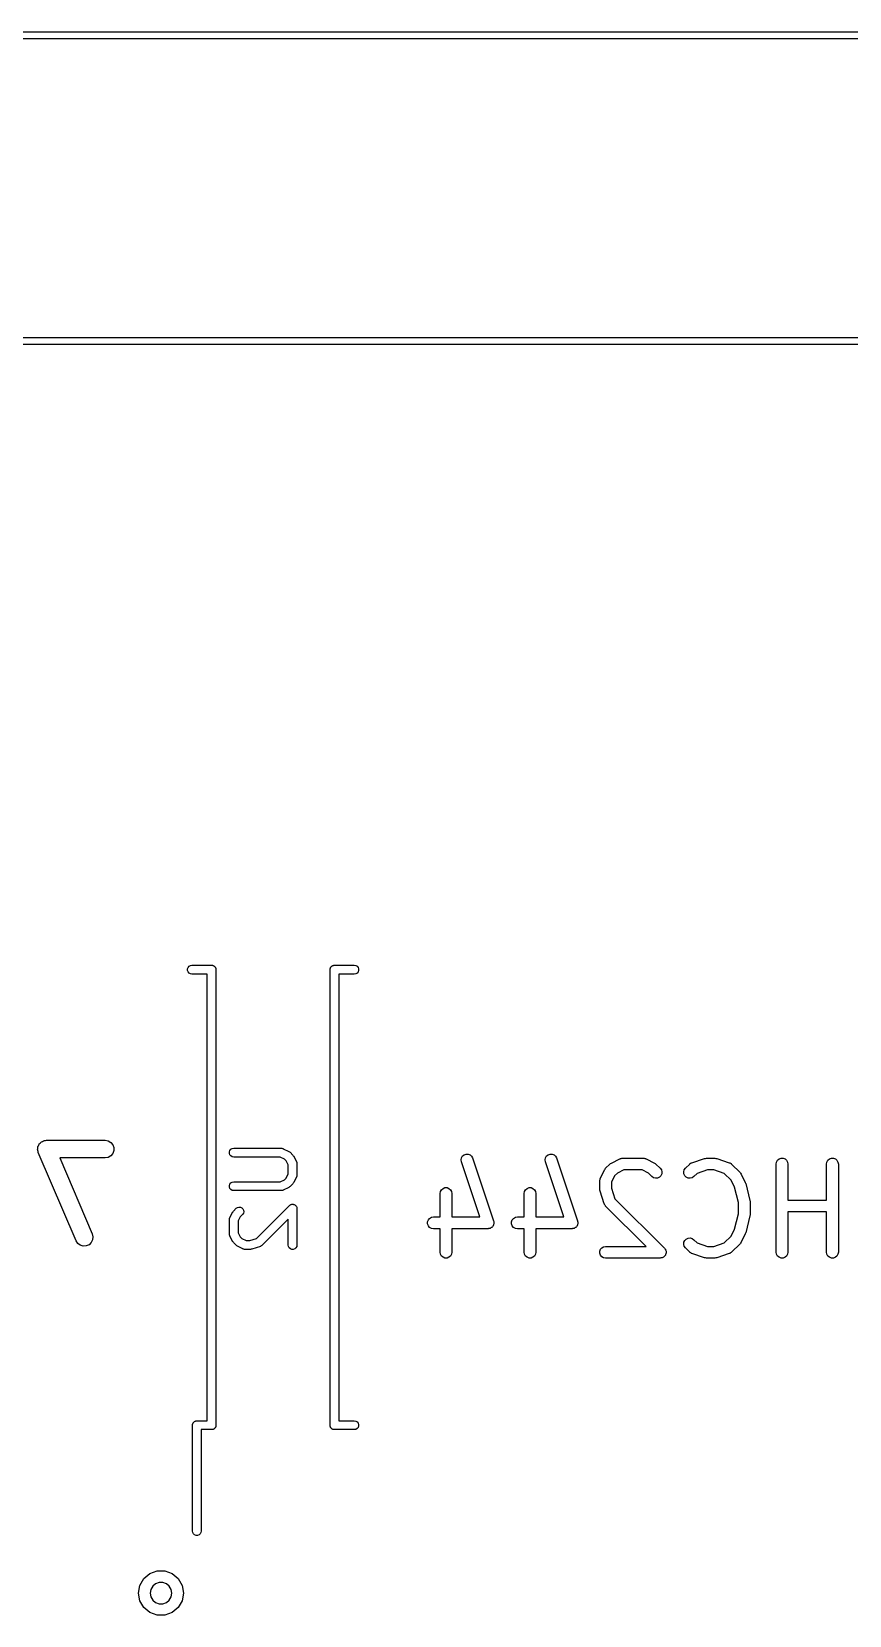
# Model space of a CAD drawing. Extents: x 120.3 to 208.4, y -129.6 to -54.3.
# Drawn here: x 168.24 to 182.14, y -81.28 to -54.34 of the extents above; entities that cross this region are included whole.
import ezdxf

# ---------------------------------------------------------------- set-up
doc = ezdxf.new("R2010")
doc.units = 0
doc.header["$MEASUREMENT"] = 0
doc.layers.add('BLACK', color=7, linetype='CONTINUOUS')

msp = doc.modelspace()

# ---------------------------------------------------------------- linework, layer by layer
at = {"layer": 'Black'}
for p, q in [((155.982, -54.3376), (204.302, -54.3376)), ((204.242, -54.4576), (156.042, -54.4576)), ((206.902, -59.6576), (155.982, -59.6576)), ((156.042, -59.5376), (206.842, -59.5376)), ((170.885, -70.28), (170.894, -70.2555)), ((170.885, -70.306), (170.885, -70.28)), ((170.894, -70.3305), (170.885, -70.306)), ((170.894, -70.2555), (170.911, -70.2355)), ((170.911, -70.2355), (170.933, -70.2225)), ((170.933, -70.2225), (170.959, -70.218)), ((170.959, -70.218), (171.294, -70.218)), ((171.294, -70.218), (171.3, -70.2191)), ((171.3, -70.2191), (171.307, -70.2191)), ((171.307, -70.2191), (171.313, -70.2214)), ((171.313, -70.2214), (171.32, -70.2225)), ((171.32, -70.2225), (171.325, -70.2258)), ((171.325, -70.2258), (171.332, -70.228)), ((171.332, -70.228), (171.337, -70.2323)), ((171.337, -70.2323), (171.342, -70.2355)), ((171.342, -70.2355), (171.346, -70.2406)), ((171.346, -70.2406), (171.351, -70.2448)), ((171.351, -70.2448), (171.355, -70.2505)), ((171.355, -70.2505), (171.359, -70.2555)), ((171.359, -70.2555), (171.361, -70.2617)), ((171.361, -70.2617), (171.364, -70.2673)), ((171.364, -70.2673), (171.366, -70.2738)), ((171.366, -70.2738), (171.368, -70.28)), ((171.368, -70.28), (171.368, -70.2865)), ((171.368, -70.2865), (171.369, -70.293)), ((171.369, -70.293), (171.369, -78.043)), ((173.309, -70.293), (173.31, -70.2865)), ((173.309, -78.043), (173.309, -70.293)), ((173.31, -70.28), (173.312, -70.2738)), ((173.31, -70.2865), (173.31, -70.28)), ((173.312, -70.2738), (173.314, -70.2673)), ((173.314, -70.2673), (173.317, -70.2617)), ((173.317, -70.2617), (173.319, -70.2555)), ((173.319, -70.2555), (173.323, -70.2505)), ((173.323, -70.2505), (173.327, -70.2448)), ((173.327, -70.2448), (173.332, -70.2406)), ((173.332, -70.2406), (173.336, -70.2355)), ((173.336, -70.2355), (173.341, -70.2323)), ((173.341, -70.2323), (173.346, -70.228)), ((173.346, -70.228), (173.353, -70.2258)), ((173.353, -70.2258), (173.358, -70.2225)), ((173.358, -70.2225), (173.365, -70.2214)), ((173.365, -70.2214), (173.371, -70.2191)), ((173.371, -70.2191), (173.378, -70.2191)), ((173.378, -70.2191), (173.384, -70.218)), ((173.384, -70.218), (173.719, -70.218)), ((173.719, -70.218), (173.745, -70.2225)), ((173.745, -70.2225), (173.767, -70.2355)), ((173.767, -70.2355), (173.784, -70.2555)), ((173.784, -70.2555), (173.793, -70.28)), ((173.793, -70.306), (173.784, -70.3305)), ((173.793, -70.28), (173.793, -70.306)), ((170.911, -70.3505), (170.894, -70.3305)), ((170.933, -70.3635), (170.911, -70.3505)), ((170.959, -70.368), (170.933, -70.3635)), ((171.219, -70.368), (170.959, -70.368)), ((171.219, -77.968), (171.219, -70.368)), ((173.719, -70.368), (173.459, -70.368)), ((173.459, -70.368), (173.459, -77.968)), ((173.745, -70.3635), (173.719, -70.368)), ((173.767, -70.3505), (173.745, -70.3635)), ((173.784, -70.3305), (173.767, -70.3505)), ((168.349, -73.2878), (168.355, -73.2716)), ((168.355, -73.2716), (168.361, -73.2647)), ((168.361, -73.2647), (168.365, -73.2567)), ((168.365, -73.2567), (168.377, -73.2449)), ((168.377, -73.2449), (168.388, -73.2317)), ((168.388, -73.2317), (168.396, -73.2272)), ((168.396, -73.2272), (168.403, -73.2211)), ((168.403, -73.2211), (168.419, -73.2143)), ((168.419, -73.2143), (168.434, -73.2056)), ((168.434, -73.2056), (168.442, -73.2041)), ((168.442, -73.2041), (168.451, -73.2005)), ((168.451, -73.2005), (168.468, -73.1996)), ((168.468, -73.1996), (168.485, -73.1966)), ((168.485, -73.1966), (169.485, -73.1966)), ((169.485, -73.1966), (169.536, -73.2056)), ((169.536, -73.2056), (169.581, -73.2317)), ((169.581, -73.2317), (169.615, -73.2716)), ((169.615, -73.2716), (169.633, -73.3205)), ((168.335, -73.3549), (168.337, -73.3378)), ((168.337, -73.3637), (168.335, -73.3549)), ((168.337, -73.3205), (168.34, -73.3121)), ((168.337, -73.3378), (168.337, -73.3205)), ((168.337, -73.3726), (168.337, -73.3637)), ((168.343, -73.3888), (168.337, -73.3726)), ((168.34, -73.3121), (168.341, -73.3032)), ((168.341, -73.3032), (168.349, -73.2878)), ((168.347, -73.4057), (168.343, -73.3888)), ((168.99, -74.9057), (168.347, -73.4057)), ((169.485, -73.4966), (168.712, -73.4966)), ((168.712, -73.4966), (169.266, -74.7875)), ((169.536, -73.4875), (169.485, -73.4966)), ((169.581, -73.4615), (169.536, -73.4875)), ((169.615, -73.4216), (169.581, -73.4615)), ((169.633, -73.3726), (169.615, -73.4216)), ((169.633, -73.3205), (169.633, -73.3726)), ((171.598, -73.3931), (171.606, -73.3686)), ((171.598, -73.4191), (171.598, -73.3931)), ((171.606, -73.4436), (171.598, -73.4191)), ((171.606, -73.3686), (171.623, -73.3486)), ((171.623, -73.4635), (171.606, -73.4436)), ((171.623, -73.3486), (171.646, -73.3356)), ((171.646, -73.4766), (171.623, -73.4635)), ((171.646, -73.3356), (171.671, -73.3311)), ((171.671, -73.4811), (171.646, -73.4766)), ((171.671, -73.3311), (172.481, -73.3311)), ((172.463, -73.4811), (171.671, -73.4811)), ((172.532, -73.5154), (172.463, -73.4811)), ((172.481, -73.3311), (172.485, -73.3318)), ((172.485, -73.3318), (172.489, -73.3316)), ((172.489, -73.3316), (172.498, -73.3341)), ((172.498, -73.3341), (172.507, -73.3356)), ((172.507, -73.3356), (172.51, -73.3378)), ((172.51, -73.3378), (172.514, -73.339)), ((172.514, -73.339), (172.61, -73.3866)), ((172.562, -73.5458), (172.532, -73.5154)), ((172.61, -73.3866), (172.619, -73.3938)), ((172.619, -73.3938), (172.629, -73.4007)), ((172.629, -73.4007), (172.677, -73.4483)), ((172.677, -73.4483), (172.684, -73.4581)), ((172.684, -73.4581), (172.691, -73.4678)), ((172.691, -73.4678), (172.738, -73.563)), ((175.538, -73.5264), (175.545, -73.4924)), ((175.543, -73.5608), (175.538, -73.5264)), ((175.545, -73.4924), (175.563, -73.4628)), ((175.563, -73.4628), (175.59, -73.4412)), ((175.59, -73.4412), (175.623, -73.4302)), ((175.623, -73.4302), (175.658, -73.4312)), ((175.658, -73.4312), (175.69, -73.4439)), ((175.69, -73.4439), (175.716, -73.467)), ((175.716, -73.467), (175.732, -73.4975)), ((175.732, -73.4975), (176.09, -74.5689)), ((176.966, -73.5264), (176.973, -73.4924)), ((176.971, -73.5608), (176.966, -73.5264)), ((176.973, -73.4924), (176.991, -73.4628)), ((176.991, -73.4628), (177.019, -73.4412)), ((177.019, -73.4412), (177.051, -73.4302)), ((177.051, -73.4302), (177.086, -73.4312)), ((177.086, -73.4312), (177.118, -73.4439)), ((177.118, -73.4439), (177.144, -73.467)), ((177.144, -73.467), (177.161, -73.4975)), ((177.161, -73.4975), (177.518, -74.5689)), ((178.093, -73.5826), (178.236, -73.5111)), ((178.236, -73.5111), (178.241, -73.5095)), ((178.241, -73.5095), (178.246, -73.5066)), ((178.246, -73.5066), (178.258, -73.5046)), ((178.258, -73.5046), (178.269, -73.5012)), ((178.269, -73.5012), (178.275, -73.5016)), ((178.275, -73.5016), (178.28, -73.5006)), ((178.28, -73.5006), (178.638, -73.5006)), ((178.638, -73.5006), (178.643, -73.5016)), ((178.643, -73.5016), (178.649, -73.5012)), ((178.649, -73.5012), (178.66, -73.5046)), ((178.66, -73.5046), (178.672, -73.5066)), ((178.672, -73.5066), (178.677, -73.5095)), ((178.677, -73.5095), (178.682, -73.5111)), ((178.682, -73.5111), (178.825, -73.5826)), ((179.463, -73.5771), (179.677, -73.5057)), ((179.677, -73.5057), (179.693, -73.5034)), ((179.693, -73.5034), (179.709, -73.5006)), ((179.709, -73.5006), (179.852, -73.5006)), ((179.852, -73.5006), (179.868, -73.5034)), ((179.868, -73.5034), (179.883, -73.5057)), ((179.883, -73.5057), (180.098, -73.5771)), ((180.901, -73.5664), (180.918, -73.5363)), ((180.918, -73.5363), (180.945, -73.514)), ((180.945, -73.514), (180.977, -73.5021)), ((180.977, -73.5021), (181.012, -73.5021)), ((181.012, -73.5021), (181.045, -73.514)), ((181.045, -73.514), (181.071, -73.5363)), ((181.071, -73.5363), (181.089, -73.5664)), ((181.758, -73.5664), (181.775, -73.5363)), ((181.775, -73.5363), (181.802, -73.514)), ((181.802, -73.514), (181.834, -73.5021)), ((181.834, -73.5021), (181.869, -73.5021)), ((181.869, -73.5021), (181.902, -73.514)), ((181.902, -73.514), (181.928, -73.5363)), ((181.928, -73.5363), (181.946, -73.5664)), ((172.596, -73.6143), (172.562, -73.5458)), ((172.562, -73.8379), (172.596, -73.7693)), ((172.596, -73.7693), (172.596, -73.6143)), ((172.738, -73.563), (172.74, -73.5672)), ((172.74, -73.5672), (172.742, -73.5709)), ((172.742, -73.8127), (172.74, -73.8164)), ((172.742, -73.5709), (172.743, -73.5796)), ((172.743, -73.804), (172.742, -73.8127)), ((172.743, -73.5796), (172.746, -73.588)), ((172.746, -73.7956), (172.743, -73.804)), ((172.746, -73.588), (172.746, -73.5923)), ((172.746, -73.5923), (172.746, -73.5966)), ((172.746, -73.5966), (172.746, -73.787)), ((172.746, -73.787), (172.746, -73.7913)), ((172.746, -73.7913), (172.746, -73.7956)), ((175.856, -74.5006), (175.543, -73.5608)), ((177.285, -74.5006), (176.971, -73.5608)), ((177.905, -73.8416), (177.977, -73.6987)), ((177.977, -73.6987), (177.986, -73.6859)), ((177.986, -73.6859), (177.995, -73.6727)), ((177.995, -73.6727), (178.067, -73.6013)), ((178.067, -73.6013), (178.08, -73.5921)), ((178.08, -73.5921), (178.093, -73.5826)), ((178.148, -73.8027), (178.095, -73.9099)), ((178.197, -73.7542), (178.148, -73.8027)), ((178.304, -73.7006), (178.197, -73.7542)), ((178.614, -73.7006), (178.304, -73.7006)), ((178.721, -73.7542), (178.614, -73.7006)), ((178.781, -73.8141), (178.721, -73.7542)), ((178.81, -73.8341), (178.781, -73.8141)), ((178.825, -73.5826), (178.838, -73.5921)), ((178.838, -73.5921), (178.851, -73.6013)), ((178.851, -73.6013), (178.923, -73.6727)), ((178.934, -73.8008), (178.909, -73.8253)), ((178.923, -73.6727), (178.942, -73.7012)), ((178.948, -73.7693), (178.934, -73.8008)), ((178.942, -73.7012), (178.951, -73.7347)), ((178.951, -73.7347), (178.948, -73.7693)), ((179.324, -73.7347), (179.333, -73.7012)), ((179.327, -73.7693), (179.324, -73.7347)), ((179.341, -73.8008), (179.327, -73.7693)), ((179.333, -73.7012), (179.353, -73.6727)), ((179.366, -73.8253), (179.341, -73.8008)), ((179.353, -73.6727), (179.424, -73.6013)), ((179.424, -73.6013), (179.429, -73.598)), ((179.429, -73.598), (179.433, -73.5937)), ((179.433, -73.5937), (179.443, -73.5881)), ((179.443, -73.5881), (179.452, -73.5814)), ((179.452, -73.5814), (179.458, -73.5799)), ((179.458, -73.5799), (179.463, -73.5771)), ((179.494, -73.8141), (179.466, -73.8341)), ((179.549, -73.7594), (179.494, -73.8141)), ((179.725, -73.7006), (179.549, -73.7594)), ((179.836, -73.7006), (179.725, -73.7006)), ((180.012, -73.7594), (179.836, -73.7006)), ((180.127, -73.8741), (180.012, -73.7594)), ((180.098, -73.5771), (180.103, -73.5799)), ((180.103, -73.5799), (180.108, -73.5814)), ((180.108, -73.5814), (180.118, -73.5881)), ((180.118, -73.5881), (180.128, -73.5937)), ((180.128, -73.5937), (180.132, -73.598)), ((180.132, -73.598), (180.137, -73.6013)), ((180.137, -73.6013), (180.28, -73.7441)), ((180.28, -73.7441), (180.289, -73.7573)), ((180.289, -73.7573), (180.298, -73.7701)), ((180.298, -73.7701), (180.37, -73.913)), ((180.895, -73.6006), (180.901, -73.5664)), ((180.895, -75.1006), (180.895, -73.6006)), ((181.089, -73.5664), (181.095, -73.6006)), ((181.095, -73.6006), (181.095, -74.2149)), ((181.752, -73.6006), (181.758, -73.5664)), ((181.752, -74.2149), (181.752, -73.6006)), ((181.946, -73.5664), (181.952, -73.6006)), ((181.952, -73.6006), (181.952, -75.1006)), ((171.598, -73.9645), (171.606, -73.94)), ((171.598, -73.9905), (171.598, -73.9645)), ((171.606, -74.015), (171.598, -73.9905)), ((171.606, -73.94), (171.623, -73.9201)), ((171.623, -74.035), (171.606, -74.015)), ((171.623, -73.9201), (171.646, -73.907)), ((171.646, -74.048), (171.623, -74.035)), ((171.646, -73.907), (171.671, -73.9025)), ((171.671, -74.0525), (171.646, -74.048)), ((171.671, -73.9025), (172.463, -73.9025)), ((172.481, -74.0525), (171.671, -74.0525)), ((172.463, -73.9025), (172.532, -73.8683)), ((172.485, -74.0518), (172.481, -74.0525)), ((172.489, -74.052), (172.485, -74.0518)), ((172.498, -74.0495), (172.489, -74.052)), ((172.507, -74.048), (172.498, -74.0495)), ((172.51, -74.0458), (172.507, -74.048)), ((172.514, -74.0446), (172.51, -74.0458)), ((172.61, -73.997), (172.514, -74.0446)), ((172.532, -73.8683), (172.562, -73.8379)), ((172.619, -73.9898), (172.61, -73.997)), ((172.629, -73.9829), (172.619, -73.9898)), ((172.677, -73.9353), (172.629, -73.9829)), ((172.684, -73.9255), (172.677, -73.9353)), ((172.691, -73.9158), (172.684, -73.9255)), ((172.738, -73.8206), (172.691, -73.9158)), ((172.74, -73.8164), (172.738, -73.8206)), ((175.18, -74.1006), (175.186, -74.0664)), ((175.186, -74.0664), (175.204, -74.0363)), ((175.204, -74.0363), (175.23, -74.014)), ((175.23, -74.014), (175.263, -74.0021)), ((175.263, -74.0021), (175.298, -74.0021)), ((175.298, -74.0021), (175.33, -74.014)), ((175.33, -74.014), (175.357, -74.0363)), ((175.357, -74.0363), (175.374, -74.0664)), ((175.374, -74.0664), (175.38, -74.1006)), ((176.609, -74.1006), (176.615, -74.0664)), ((176.615, -74.0664), (176.632, -74.0363)), ((176.632, -74.0363), (176.659, -74.014)), ((176.659, -74.014), (176.692, -74.0021)), ((176.692, -74.0021), (176.726, -74.0021)), ((176.726, -74.0021), (176.759, -74.014)), ((176.759, -74.014), (176.786, -74.0363)), ((176.786, -74.0363), (176.803, -74.0664)), ((176.803, -74.0664), (176.809, -74.1006)), ((177.895, -73.8749), (177.899, -73.8636)), ((177.896, -73.8806), (177.895, -73.8749)), ((177.895, -73.8863), (177.896, -73.8806)), ((177.895, -74.0291), (177.895, -73.8863)), ((177.897, -74.0449), (177.895, -74.0291)), ((177.9, -74.0608), (177.897, -74.0449)), ((177.899, -73.8636), (177.901, -73.8521)), ((177.971, -74.2751), (177.9, -74.0608)), ((177.901, -73.8521), (177.904, -73.8471)), ((177.904, -73.8471), (177.905, -73.8416)), ((178.095, -73.9099), (178.095, -74.0129)), ((178.095, -74.0129), (178.154, -74.1894)), ((178.843, -73.843), (178.81, -73.8341)), ((178.878, -73.84), (178.843, -73.843)), ((178.909, -73.8253), (178.878, -73.84)), ((179.397, -73.84), (179.366, -73.8253)), ((179.432, -73.843), (179.397, -73.84)), ((179.466, -73.8341), (179.432, -73.843)), ((180.186, -73.9926), (180.127, -73.8741)), ((180.252, -74.2557), (180.186, -73.9926)), ((180.37, -73.913), (180.373, -73.9235)), ((180.373, -73.9235), (180.377, -73.9335)), ((180.377, -73.9335), (180.449, -74.2192)), ((171.714, -74.3531), (171.735, -74.3381)), ((171.735, -74.3381), (171.76, -74.3314)), ((171.76, -74.3314), (171.786, -74.3337)), ((171.786, -74.3337), (171.81, -74.3447)), ((171.81, -74.3447), (171.828, -74.3631)), ((172.059, -74.8644), (172.618, -74.3054)), ((172.618, -74.3054), (172.626, -74.2998)), ((172.626, -74.2998), (172.634, -74.2935)), ((172.634, -74.2935), (172.637, -74.2924)), ((172.637, -74.2924), (172.64, -74.2905)), ((172.64, -74.2905), (172.649, -74.288)), ((172.649, -74.288), (172.658, -74.2846)), ((172.658, -74.2846), (172.662, -74.2846)), ((172.662, -74.2846), (172.665, -74.2838)), ((172.665, -74.2838), (172.675, -74.2846)), ((172.675, -74.2846), (172.684, -74.2846)), ((172.684, -74.2846), (172.688, -74.2857)), ((172.688, -74.2857), (172.691, -74.286)), ((172.691, -74.286), (172.7, -74.2902)), ((172.7, -74.2902), (172.709, -74.2935)), ((172.709, -74.2935), (172.711, -74.2956)), ((172.711, -74.2956), (172.714, -74.297)), ((172.714, -74.297), (172.721, -74.304)), ((172.721, -74.304), (172.729, -74.3103)), ((172.729, -74.3103), (172.73, -74.3131)), ((172.73, -74.3131), (172.733, -74.3155)), ((172.733, -74.3155), (172.737, -74.3243)), ((172.737, -74.3243), (172.742, -74.3328)), ((172.742, -74.3328), (172.742, -74.3361)), ((172.742, -74.3361), (172.744, -74.3391)), ((172.744, -74.3391), (172.745, -74.3488)), ((172.745, -74.3488), (172.746, -74.3585)), ((175.18, -74.5006), (175.18, -74.1006)), ((175.38, -74.1006), (175.38, -74.5006)), ((176.609, -74.5006), (176.609, -74.1006)), ((176.809, -74.1006), (176.809, -74.5006)), ((177.974, -74.2801), (177.971, -74.2751)), ((177.976, -74.2857), (177.974, -74.2801)), ((177.982, -74.2953), (177.976, -74.2857)), ((177.988, -74.3056), (177.982, -74.2953)), ((177.992, -74.3094), (177.988, -74.3056)), ((177.995, -74.3141), (177.992, -74.3094)), ((178.682, -75.0006), (177.995, -74.3141)), ((178.154, -74.1894), (178.994, -75.0299)), ((180.252, -74.4454), (180.252, -74.2557)), ((180.449, -74.2192), (180.45, -74.2314)), ((180.45, -74.2314), (180.452, -74.2434)), ((180.452, -74.2434), (180.452, -74.4577)), ((181.095, -74.2149), (181.752, -74.2149)), ((171.596, -74.549), (171.597, -74.5447)), ((171.596, -74.787), (171.596, -74.549)), ((171.597, -74.5404), (171.599, -74.532)), ((171.597, -74.5447), (171.597, -74.5404)), ((171.599, -74.532), (171.601, -74.5233)), ((171.601, -74.5233), (171.603, -74.5196)), ((171.603, -74.5196), (171.604, -74.5154)), ((171.604, -74.5154), (171.652, -74.4202)), ((171.652, -74.4202), (171.659, -74.4105)), ((171.659, -74.4105), (171.666, -74.4007)), ((171.666, -74.4007), (171.714, -74.3531)), ((171.781, -74.4981), (171.746, -74.5667)), ((171.746, -74.5667), (171.746, -74.7693)), ((171.82, -74.4591), (171.781, -74.4981)), ((171.835, -74.4378), (171.82, -74.4591)), ((171.828, -74.3631), (171.839, -74.3867)), ((171.841, -74.4126), (171.835, -74.4378)), ((171.839, -74.3867), (171.841, -74.4126)), ((172.596, -74.5395), (172.153, -74.9829)), ((172.596, -74.9775), (172.596, -74.5395)), ((172.746, -74.3585), (172.746, -74.9775)), ((174.968, -74.5832), (174.98, -74.5506)), ((174.968, -74.6179), (174.968, -74.5832)), ((174.98, -74.6506), (174.968, -74.6179)), ((174.98, -74.5506), (175.002, -74.524)), ((175.002, -74.524), (175.032, -74.5066)), ((175.032, -74.5066), (175.066, -74.5006)), ((175.066, -74.5006), (175.18, -74.5006)), ((175.38, -74.5006), (175.856, -74.5006)), ((176.09, -74.5689), (176.091, -74.5763)), ((176.093, -74.6179), (176.09, -74.6274)), ((176.091, -74.5763), (176.093, -74.5832)), ((176.093, -74.5832), (176.093, -74.5933)), ((176.093, -74.5933), (176.095, -74.6033)), ((176.095, -74.6033), (176.093, -74.6105)), ((176.093, -74.6105), (176.093, -74.6179)), ((176.396, -74.5832), (176.408, -74.5506)), ((176.396, -74.6179), (176.396, -74.5832)), ((176.408, -74.6506), (176.396, -74.6179)), ((176.408, -74.5506), (176.43, -74.524)), ((176.43, -74.524), (176.461, -74.5066)), ((176.461, -74.5066), (176.495, -74.5006)), ((176.495, -74.5006), (176.609, -74.5006)), ((176.809, -74.5006), (177.285, -74.5006)), ((177.518, -74.5689), (177.519, -74.5763)), ((177.522, -74.6179), (177.518, -74.6274)), ((177.519, -74.5763), (177.522, -74.5832)), ((177.522, -74.5832), (177.522, -74.5933)), ((177.522, -74.5933), (177.523, -74.6033)), ((177.523, -74.6033), (177.522, -74.6105)), ((177.522, -74.6105), (177.522, -74.6179)), ((180.186, -74.7085), (180.252, -74.4454)), ((180.449, -74.482), (180.377, -74.7677)), ((180.45, -74.4698), (180.449, -74.482)), ((180.452, -74.4577), (180.45, -74.4698)), ((181.752, -74.4149), (181.095, -74.4149)), ((181.095, -74.4149), (181.095, -75.1006)), ((181.752, -75.1006), (181.752, -74.4149)), ((169.271, -74.8899), (169.248, -74.9364)), ((169.266, -74.7875), (169.277, -74.8382)), ((169.277, -74.8382), (169.271, -74.8899)), ((171.597, -74.7913), (171.596, -74.787)), ((171.597, -74.7956), (171.597, -74.7913)), ((171.599, -74.804), (171.597, -74.7956)), ((171.601, -74.8127), (171.599, -74.804)), ((171.603, -74.8164), (171.601, -74.8127)), ((171.604, -74.8206), (171.603, -74.8164)), ((171.652, -74.9158), (171.604, -74.8206)), ((171.746, -74.7693), (171.781, -74.8379)), ((171.781, -74.8379), (171.811, -74.8683)), ((171.811, -74.8683), (171.88, -74.9025)), ((171.945, -74.9025), (172.059, -74.8644)), ((175.002, -74.6772), (174.98, -74.6506)), ((175.032, -74.6945), (175.002, -74.6772)), ((175.066, -74.7006), (175.032, -74.6945)), ((175.18, -74.7006), (175.066, -74.7006)), ((175.18, -75.1006), (175.18, -74.7006)), ((175.995, -74.7006), (175.38, -74.7006)), ((175.38, -74.7006), (175.38, -75.1006)), ((176.002, -74.6993), (175.995, -74.7006)), ((176.009, -74.6995), (176.002, -74.6993)), ((176.019, -74.6963), (176.009, -74.6995)), ((176.029, -74.6945), (176.019, -74.6963)), ((176.035, -74.6908), (176.029, -74.6945)), ((176.042, -74.6885), (176.035, -74.6908)), ((176.05, -74.6822), (176.042, -74.6885)), ((176.059, -74.6772), (176.05, -74.6822)), ((176.064, -74.6715), (176.059, -74.6772)), ((176.07, -74.6669), (176.064, -74.6715)), ((176.075, -74.6583), (176.07, -74.6669)), ((176.081, -74.6506), (176.075, -74.6583)), ((176.084, -74.6436), (176.081, -74.6506)), ((176.088, -74.6373), (176.084, -74.6436)), ((176.09, -74.6274), (176.088, -74.6373)), ((176.43, -74.6772), (176.408, -74.6506)), ((176.461, -74.6945), (176.43, -74.6772)), ((176.495, -74.7006), (176.461, -74.6945)), ((176.609, -74.7006), (176.495, -74.7006)), ((176.609, -75.1006), (176.609, -74.7006)), ((177.423, -74.7006), (176.809, -74.7006)), ((176.809, -74.7006), (176.809, -75.1006)), ((177.431, -74.6993), (177.423, -74.7006)), ((177.438, -74.6995), (177.431, -74.6993)), ((177.448, -74.6963), (177.438, -74.6995)), ((177.457, -74.6945), (177.448, -74.6963)), ((177.464, -74.6908), (177.457, -74.6945)), ((177.471, -74.6885), (177.464, -74.6908)), ((177.479, -74.6822), (177.471, -74.6885)), ((177.488, -74.6772), (177.479, -74.6822)), ((177.492, -74.6715), (177.488, -74.6772)), ((177.498, -74.6669), (177.492, -74.6715)), ((177.503, -74.6583), (177.498, -74.6669)), ((177.51, -74.6506), (177.503, -74.6583)), ((177.512, -74.6436), (177.51, -74.6506)), ((177.516, -74.6373), (177.512, -74.6436)), ((177.518, -74.6274), (177.516, -74.6373)), ((179.341, -74.9004), (179.366, -74.8758)), ((179.366, -74.8758), (179.397, -74.8611)), ((179.397, -74.8611), (179.432, -74.8581)), ((179.432, -74.8581), (179.466, -74.8671)), ((179.466, -74.8671), (179.494, -74.887)), ((179.494, -74.887), (179.549, -74.9417)), ((180.012, -74.9417), (180.127, -74.8271)), ((180.127, -74.8271), (180.186, -74.7085)), ((180.37, -74.7882), (180.298, -74.931)), ((180.373, -74.7777), (180.37, -74.7882)), ((180.377, -74.7677), (180.373, -74.7777)), ((169.018, -74.9492), (168.99, -74.9057)), ((169.06, -74.9805), (169.018, -74.9492)), ((169.11, -74.9955), (169.06, -74.9805)), ((169.162, -74.9926), (169.11, -74.9955)), ((169.21, -74.9721), (169.162, -74.9926)), ((169.248, -74.9364), (169.21, -74.9721)), ((171.659, -74.9255), (171.652, -74.9158)), ((171.666, -74.9353), (171.659, -74.9255)), ((171.714, -74.9829), (171.666, -74.9353)), ((171.723, -74.9898), (171.714, -74.9829)), ((171.733, -74.997), (171.723, -74.9898)), ((171.828, -75.0446), (171.733, -74.997)), ((171.832, -75.0458), (171.828, -75.0446)), ((171.836, -75.048), (171.832, -75.0458)), ((171.845, -75.0495), (171.836, -75.048)), ((171.853, -75.052), (171.845, -75.0495)), ((171.858, -75.0518), (171.853, -75.052)), ((171.862, -75.0525), (171.858, -75.0518)), ((171.957, -75.0525), (171.862, -75.0525)), ((171.88, -74.9025), (171.945, -74.9025)), ((171.969, -75.0504), (171.957, -75.0525)), ((171.981, -75.0487), (171.969, -75.0504)), ((172.124, -75.0011), (171.981, -75.0487)), ((172.127, -74.999), (172.124, -75.0011)), ((172.132, -74.9979), (172.127, -74.999)), ((172.139, -74.9928), (172.132, -74.9979)), ((172.147, -74.9887), (172.139, -74.9928)), ((172.149, -74.9854), (172.147, -74.9887)), ((172.153, -74.9829), (172.149, -74.9854)), ((172.601, -75.0032), (172.596, -74.9775)), ((172.614, -75.0257), (172.601, -75.0032)), ((172.634, -75.0425), (172.614, -75.0257)), ((172.658, -75.0514), (172.634, -75.0425)), ((172.684, -75.0514), (172.658, -75.0514)), ((172.709, -75.0425), (172.684, -75.0514)), ((172.729, -75.0257), (172.709, -75.0425)), ((172.742, -75.0032), (172.729, -75.0257)), ((172.746, -74.9775), (172.742, -75.0032)), ((175.186, -75.1348), (175.18, -75.1006)), ((175.204, -75.1649), (175.186, -75.1348)), ((175.374, -75.1348), (175.357, -75.1649)), ((175.38, -75.1006), (175.374, -75.1348)), ((176.615, -75.1348), (176.609, -75.1006)), ((176.632, -75.1649), (176.615, -75.1348)), ((176.803, -75.1348), (176.786, -75.1649)), ((176.809, -75.1006), (176.803, -75.1348)), ((177.896, -75.0832), (177.908, -75.0506)), ((177.896, -75.1179), (177.896, -75.0832)), ((177.908, -75.1506), (177.896, -75.1179)), ((177.908, -75.0506), (177.93, -75.024)), ((177.93, -75.1772), (177.908, -75.1506)), ((177.93, -75.024), (177.961, -75.0066)), ((177.961, -75.0066), (177.995, -75.0006)), ((177.995, -75.0006), (178.682, -75.0006)), ((178.994, -75.0299), (179.001, -75.0406)), ((179.005, -75.1579), (178.996, -75.1672)), ((179.001, -75.0406), (179.01, -75.0506)), ((179.007, -75.1539), (179.005, -75.1579)), ((179.01, -75.1506), (179.007, -75.1539)), ((179.01, -75.0506), (179.011, -75.0547)), ((179.014, -75.1383), (179.01, -75.1506)), ((179.011, -75.0547), (179.014, -75.0583)), ((179.014, -75.0583), (179.017, -75.0709)), ((179.02, -75.1265), (179.014, -75.1383)), ((179.017, -75.0709), (179.022, -75.0832)), ((179.022, -75.1179), (179.02, -75.1221)), ((179.02, -75.1221), (179.02, -75.1265)), ((179.022, -75.0832), (179.022, -75.0876)), ((179.022, -75.0876), (179.023, -75.0919)), ((179.023, -75.0919), (179.022, -75.1049)), ((179.022, -75.1049), (179.022, -75.1179)), ((179.324, -74.9664), (179.327, -74.9318)), ((179.333, -75), (179.324, -74.9664)), ((179.327, -74.9318), (179.341, -74.9004)), ((179.353, -75.0284), (179.333, -75)), ((179.424, -75.0999), (179.353, -75.0284)), ((179.429, -75.1032), (179.424, -75.0999)), ((179.433, -75.1075), (179.429, -75.1032)), ((179.443, -75.1131), (179.433, -75.1075)), ((179.452, -75.1198), (179.443, -75.1131)), ((179.458, -75.1213), (179.452, -75.1198)), ((179.463, -75.124), (179.458, -75.1213)), ((179.677, -75.1954), (179.463, -75.124)), ((179.549, -74.9417), (179.725, -75.0006)), ((179.725, -75.0006), (179.836, -75.0006)), ((179.836, -75.0006), (180.012, -74.9417)), ((180.098, -75.124), (179.883, -75.1954)), ((180.103, -75.1213), (180.098, -75.124)), ((180.108, -75.1198), (180.103, -75.1213)), ((180.118, -75.1131), (180.108, -75.1198)), ((180.128, -75.1075), (180.118, -75.1131)), ((180.132, -75.1032), (180.128, -75.1075)), ((180.137, -75.0999), (180.132, -75.1032)), ((180.28, -74.957), (180.137, -75.0999)), ((180.289, -74.9439), (180.28, -74.957)), ((180.298, -74.931), (180.289, -74.9439)), ((180.901, -75.1348), (180.895, -75.1006)), ((180.918, -75.1649), (180.901, -75.1348)), ((181.089, -75.1348), (181.071, -75.1649)), ((181.095, -75.1006), (181.089, -75.1348)), ((181.758, -75.1348), (181.752, -75.1006)), ((181.775, -75.1649), (181.758, -75.1348)), ((181.946, -75.1348), (181.928, -75.1649)), ((181.952, -75.1006), (181.946, -75.1348)), ((175.23, -75.1872), (175.204, -75.1649)), ((175.263, -75.1991), (175.23, -75.1872)), ((175.298, -75.1991), (175.263, -75.1991)), ((175.33, -75.1872), (175.298, -75.1991)), ((175.357, -75.1649), (175.33, -75.1872)), ((176.659, -75.1872), (176.632, -75.1649)), ((176.692, -75.1991), (176.659, -75.1872)), ((176.726, -75.1991), (176.692, -75.1991)), ((176.759, -75.1872), (176.726, -75.1991)), ((176.786, -75.1649), (176.759, -75.1872)), ((177.961, -75.1945), (177.93, -75.1772)), ((177.995, -75.2006), (177.961, -75.1945)), ((178.923, -75.2006), (177.995, -75.2006)), ((178.936, -75.1983), (178.923, -75.2006)), ((178.949, -75.1972), (178.936, -75.1983)), ((178.953, -75.1953), (178.949, -75.1972)), ((178.957, -75.1945), (178.953, -75.1953)), ((178.969, -75.188), (178.957, -75.1945)), ((178.981, -75.1825), (178.969, -75.188)), ((178.984, -75.1794), (178.981, -75.1825)), ((178.988, -75.1772), (178.984, -75.1794)), ((178.996, -75.1672), (178.988, -75.1772)), ((179.693, -75.1978), (179.677, -75.1954)), ((179.709, -75.2006), (179.693, -75.1978)), ((179.852, -75.2006), (179.709, -75.2006)), ((179.868, -75.1978), (179.852, -75.2006)), ((179.883, -75.1954), (179.868, -75.1978)), ((180.945, -75.1872), (180.918, -75.1649)), ((180.977, -75.1991), (180.945, -75.1872)), ((181.012, -75.1991), (180.977, -75.1991)), ((181.045, -75.1872), (181.012, -75.1991)), ((181.071, -75.1649), (181.045, -75.1872)), ((181.802, -75.1872), (181.775, -75.1649)), ((181.834, -75.1991), (181.802, -75.1872)), ((181.869, -75.1991), (181.834, -75.1991)), ((181.902, -75.1872), (181.869, -75.1991)), ((181.928, -75.1649), (181.902, -75.1872)), ((170.969, -78.043), (170.97, -78.0365)), ((170.969, -79.843), (170.969, -78.043)), ((170.97, -78.03), (170.972, -78.0238)), ((170.97, -78.0365), (170.97, -78.03)), ((170.972, -78.0238), (170.974, -78.0173)), ((170.974, -78.0173), (170.977, -78.0117)), ((170.977, -78.0117), (170.979, -78.0055)), ((170.979, -78.0055), (170.983, -78.0005)), ((170.983, -78.0005), (170.987, -77.9948)), ((170.987, -77.9948), (170.992, -77.9906)), ((170.992, -77.9906), (170.996, -77.9855)), ((170.996, -77.9855), (171.001, -77.9823)), ((171.001, -77.9823), (171.006, -77.978)), ((171.006, -77.978), (171.013, -77.9758)), ((171.013, -77.9758), (171.018, -77.9725)), ((171.018, -77.9725), (171.025, -77.9714)), ((171.025, -77.9714), (171.031, -77.9691)), ((171.031, -77.9691), (171.038, -77.9691)), ((171.038, -77.9691), (171.044, -77.968)), ((171.044, -77.968), (171.219, -77.968)), ((171.294, -78.118), (171.119, -78.118)), ((171.119, -78.118), (171.119, -79.843)), ((171.3, -78.1169), (171.294, -78.118)), ((171.307, -78.1169), (171.3, -78.1169)), ((171.313, -78.1146), (171.307, -78.1169)), ((171.32, -78.1135), (171.313, -78.1146)), ((171.325, -78.1102), (171.32, -78.1135)), ((171.332, -78.108), (171.325, -78.1102)), ((171.337, -78.1037), (171.332, -78.108)), ((171.342, -78.1005), (171.337, -78.1037)), ((171.346, -78.0954), (171.342, -78.1005)), ((171.351, -78.0912), (171.346, -78.0954)), ((171.355, -78.0855), (171.351, -78.0912)), ((171.359, -78.0805), (171.355, -78.0855)), ((171.361, -78.0743), (171.359, -78.0805)), ((171.364, -78.0687), (171.361, -78.0743)), ((171.366, -78.0622), (171.364, -78.0687)), ((171.368, -78.056), (171.366, -78.0622)), ((171.369, -78.043), (171.368, -78.0495)), ((171.368, -78.0495), (171.368, -78.056)), ((173.31, -78.0495), (173.309, -78.043)), ((173.31, -78.056), (173.31, -78.0495)), ((173.312, -78.0622), (173.31, -78.056)), ((173.314, -78.0687), (173.312, -78.0622)), ((173.317, -78.0743), (173.314, -78.0687)), ((173.319, -78.0805), (173.317, -78.0743)), ((173.323, -78.0855), (173.319, -78.0805)), ((173.327, -78.0912), (173.323, -78.0855)), ((173.332, -78.0954), (173.327, -78.0912)), ((173.336, -78.1005), (173.332, -78.0954)), ((173.341, -78.1037), (173.336, -78.1005)), ((173.346, -78.108), (173.341, -78.1037)), ((173.353, -78.1102), (173.346, -78.108)), ((173.358, -78.1135), (173.353, -78.1102)), ((173.365, -78.1146), (173.358, -78.1135)), ((173.371, -78.1169), (173.365, -78.1146)), ((173.378, -78.1169), (173.371, -78.1169)), ((173.384, -78.118), (173.378, -78.1169)), ((173.719, -78.118), (173.384, -78.118)), ((173.459, -77.968), (173.719, -77.968)), ((173.719, -77.968), (173.745, -77.9725)), ((173.745, -78.1135), (173.719, -78.118)), ((173.745, -77.9725), (173.767, -77.9855)), ((173.767, -78.1005), (173.745, -78.1135)), ((173.767, -77.9855), (173.784, -78.0055)), ((173.784, -78.0805), (173.767, -78.1005)), ((173.784, -78.0055), (173.793, -78.03)), ((173.793, -78.056), (173.784, -78.0805)), ((173.793, -78.03), (173.793, -78.056)), ((170.974, -79.8687), (170.969, -79.843)), ((170.987, -79.8912), (170.974, -79.8687)), ((171.006, -79.908), (170.987, -79.8912)), ((171.031, -79.9169), (171.006, -79.908)), ((171.057, -79.9169), (171.031, -79.9169)), ((171.082, -79.908), (171.057, -79.9169)), ((171.101, -79.8912), (171.082, -79.908)), ((171.114, -79.8687), (171.101, -79.8912)), ((171.119, -79.843), (171.114, -79.8687)), ((170.242, -80.5665), (170.367, -80.5209)), ((170.367, -80.5209), (170.501, -80.5209)), ((170.501, -80.5209), (170.626, -80.5665)), ((170.05, -80.899), (170.073, -80.7677)), ((170.073, -80.7677), (170.14, -80.6522)), ((170.14, -80.6522), (170.242, -80.5665)), ((170.293, -80.7807), (170.261, -80.8361)), ((170.342, -80.7397), (170.293, -80.7807)), ((170.402, -80.7178), (170.342, -80.7397)), ((170.466, -80.7178), (170.402, -80.7178)), ((170.526, -80.7397), (170.466, -80.7178)), ((170.575, -80.7807), (170.526, -80.7397)), ((170.607, -80.8361), (170.575, -80.7807)), ((170.626, -80.5665), (170.728, -80.6522)), ((170.728, -80.6522), (170.795, -80.7677)), ((170.795, -80.7677), (170.818, -80.899)), ((170.073, -81.0303), (170.05, -80.899)), ((170.14, -81.1458), (170.073, -81.0303)), ((170.261, -80.8361), (170.25, -80.899)), ((170.25, -80.899), (170.261, -80.9619)), ((170.261, -80.9619), (170.293, -81.0173)), ((170.293, -81.0173), (170.342, -81.0583)), ((170.342, -81.0583), (170.402, -81.0802)), ((170.402, -81.0802), (170.466, -81.0802)), ((170.466, -81.0802), (170.526, -81.0583)), ((170.526, -81.0583), (170.575, -81.0173)), ((170.575, -81.0173), (170.607, -80.9619)), ((170.618, -80.899), (170.607, -80.8361)), ((170.607, -80.9619), (170.618, -80.899)), ((170.795, -81.0303), (170.728, -81.1458)), ((170.818, -80.899), (170.795, -81.0303)), ((170.242, -81.2315), (170.14, -81.1458)), ((170.367, -81.2771), (170.242, -81.2315)), ((170.501, -81.2771), (170.367, -81.2771)), ((170.626, -81.2315), (170.501, -81.2771)), ((170.728, -81.1458), (170.626, -81.2315))]:
    msp.add_line(p, q, dxfattribs=at)

doc.saveas('drawing.dxf')
